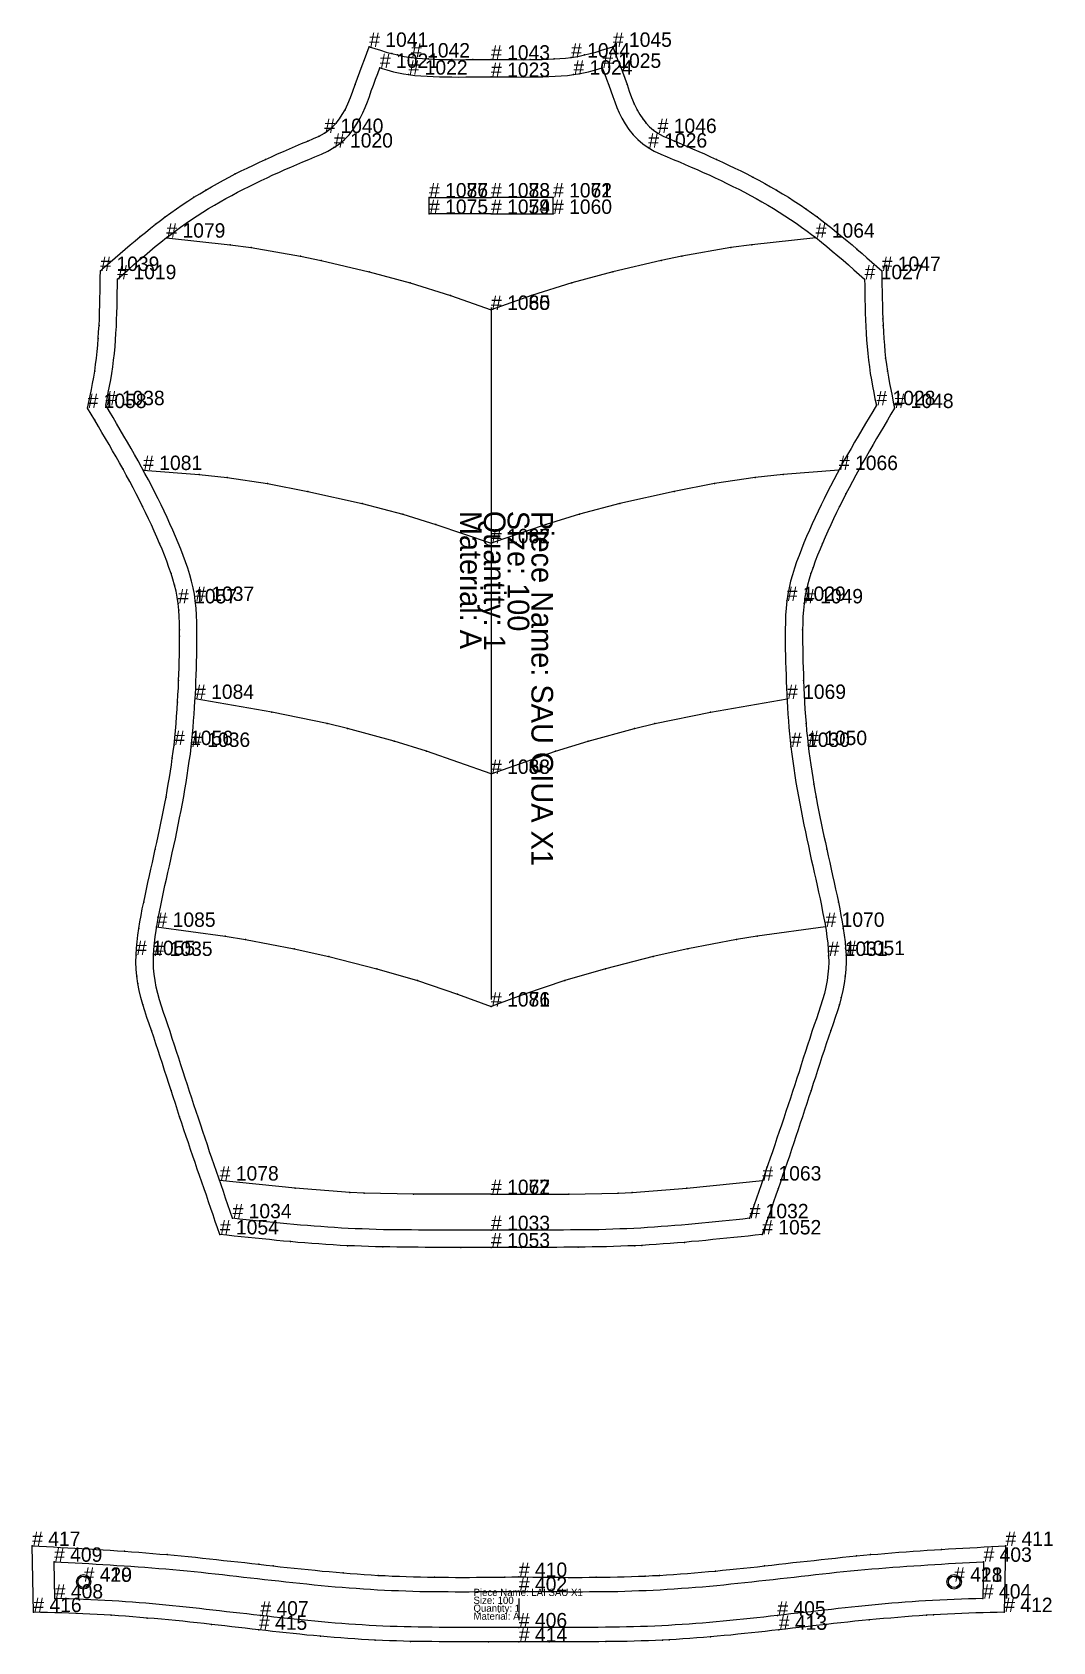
# Model space of a CAD drawing. Header units: metres. Extents: x 0 to 14781, y -73 to 3955.
# Drawn here: x 1258 to 1966, y 244 to 1360 of the extents above; entities that cross this region are included whole.
import ezdxf

# ---------------------------------------------------------------- set-up
doc = ezdxf.new("R2010")
doc.units = ezdxf.units.M

# ---------------------------------------------------------------- blocks, each defined once
blk = doc.blocks.new('12')
at = {"layer": '1'}
blk.add_lwpolyline([(1595.3, 288.8), (1600.1, 288.8), (1605, 288.7), (1609.9, 288.7), (1614.8, 288.6), (1619.7, 288.6), (1624.5, 288.6), (1629.4, 288.5), (1634.3, 288.5), (1639.2, 288.5), (1644.1, 288.6), (1648.9, 288.6), (1653.8, 288.7), (1658.7, 288.7), (1663.6, 288.8), (1668.4, 288.9), (1673.3, 289.1), (1678.2, 289.3), (1683, 289.4), (1687.9, 289.7), (1692.8, 289.9), (1697.6, 290.2), (1702.5, 290.5), (1707.4, 290.9), (1712.3, 291.2), (1717.1, 291.6), (1722, 292), (1726.9, 292.5), (1731.7, 292.9), (1736.6, 293.4), (1741.5, 293.9), (1746.3, 294.4), (1751.2, 294.9), (1756, 295.4), (1760.9, 295.9), (1765.7, 296.5), (1770.7, 297), (1775.6, 297.6), (1780.5, 298.1), (1785.4, 298.7), (1790.3, 299.2), (1795.2, 299.8), (1800.1, 300.3), (1805, 300.8), (1809.9, 301.4), (1814.8, 301.9), (1819.7, 302.4), (1824.6, 302.9), (1829.5, 303.4), (1834.4, 303.8), (1839.3, 304.3), (1844.2, 304.7), (1849.1, 305.1), (1854, 305.5), (1858.9, 305.9), (1863.9, 306.3), (1868.8, 306.6), (1873.7, 306.9), (1878.6, 307.3), (1883.6, 307.6), (1888.5, 307.9), (1893.4, 308.2), (1898.3, 308.5), (1903.3, 308.7), (1908.2, 309), (1913.1, 309.3), (1918, 309.6), (1923, 309.8), (1927.9, 310.1), (1932.8, 310.3), (1932, 264.4), (1927.1, 264.2), (1922.2, 264.1), (1917.3, 263.9), (1912.3, 263.8), (1907.4, 263.6), (1902.5, 263.4), (1897.6, 263.2), (1892.7, 263), (1887.8, 262.7), (1882.9, 262.5), (1878, 262.2), (1873, 261.9), (1868, 261.5), (1863.1, 261.1), (1858.1, 260.7), (1853.2, 260.3), (1848.2, 259.9), (1843.2, 259.4), (1838.3, 259), (1833.3, 258.5), (1828.4, 258), (1823.4, 257.5), (1818.5, 256.9), (1813.5, 256.4), (1808.6, 255.8), (1803.9, 255.3), (1799.1, 254.8), (1794.4, 254.2), (1789.7, 253.7), (1785, 253.2), (1780.3, 252.6), (1775.6, 252.1), (1770.8, 251.6), (1766.1, 251), (1761.4, 250.5), (1756.6, 250), (1751.9, 249.5), (1747.1, 249), (1742.4, 248.5), (1737.6, 248.1), (1732.9, 247.7), (1728.2, 247.2), (1723.4, 246.8), (1718.7, 246.5), (1713.9, 246.1), (1709.1, 245.8), (1704.4, 245.5), (1699.6, 245.2), (1694.9, 244.9), (1690, 244.7), (1685.1, 244.5), (1680.2, 244.4), (1675.2, 244.2), (1670.3, 244.1), (1665.4, 244), (1660.5, 243.9), (1655.6, 243.9), (1650.7, 243.8), (1645.8, 243.8), (1640.9, 243.8), (1635.9, 243.8), (1631, 243.8), (1626.1, 243.8), (1621.2, 243.8), (1616.3, 243.8), (1612.1, 243.8), (1607.9, 243.8), (1603.7, 243.8), (1599.5, 243.8), (1595.3, 243.8), (1591.1, 243.8), (1586.9, 243.8), (1582.7, 243.8), (1578.5, 243.8), (1574.3, 243.8), (1569.3, 243.8), (1564.4, 243.8), (1559.5, 243.8), (1554.6, 243.8), (1549.7, 243.8), (1544.8, 243.8), (1539.9, 243.8), (1534.9, 243.9), (1530, 243.9), (1525.1, 244), (1520.2, 244.1), (1515.3, 244.2), (1510.4, 244.4), (1505.5, 244.5), (1500.6, 244.7), (1495.7, 244.9), (1490.9, 245.2), (1486.1, 245.5), (1481.4, 245.8), (1476.6, 246.1), (1471.9, 246.5), (1467.1, 246.8), (1462.4, 247.2), (1457.6, 247.7), (1452.9, 248.1), (1448.1, 248.5), (1443.4, 249), (1438.7, 249.5), (1433.9, 250), (1429.2, 250.5), (1424.4, 251), (1419.7, 251.6), (1415, 252.1), (1410.3, 252.6), (1405.5, 253.2), (1400.8, 253.7), (1396.1, 254.2), (1391.4, 254.8), (1386.7, 255.3), (1382, 255.8), (1377, 256.4), (1372.1, 256.9), (1367.1, 257.5), (1362.2, 258), (1357.2, 258.5), (1352.3, 259), (1347.3, 259.4), (1342.3, 259.9), (1337.4, 260.3), (1332.4, 260.7), (1327.5, 261.1), (1322.5, 261.5), (1317.5, 261.9), (1312.6, 262.2), (1307.7, 262.5), (1302.7, 262.7), (1297.8, 263), (1292.9, 263.2), (1288, 263.4), (1283.1, 263.6), (1278.2, 263.8), (1273.3, 263.9), (1268.4, 264.1), (1263.5, 264.2), (1258.5, 264.4), (1257.7, 310.3), (1262.6, 310.1), (1267.6, 309.8), (1272.5, 309.6), (1277.4, 309.3), (1282.4, 309), (1287.3, 308.7), (1292.2, 308.5), (1297.1, 308.2), (1302.1, 307.9), (1307, 307.6), (1311.9, 307.3), (1316.8, 306.9), (1321.8, 306.6), (1326.7, 306.3), (1331.6, 305.9), (1336.5, 305.5), (1341.4, 305.1), (1346.3, 304.7), (1351.3, 304.3), (1356.2, 303.8), (1361.1, 303.4), (1366, 302.9), (1370.9, 302.4), (1375.8, 301.9), (1380.7, 301.4), (1385.6, 300.8), (1390.5, 300.3), (1395.4, 299.8), (1400.3, 299.2), (1405.2, 298.7), (1410.1, 298.1), (1415, 297.6), (1419.9, 297), (1424.8, 296.5), (1429.6, 295.9), (1434.5, 295.4), (1439.4, 294.9), (1444.2, 294.4), (1449.1, 293.9), (1453.9, 293.4), (1458.8, 292.9), (1463.7, 292.5), (1468.5, 292), (1473.4, 291.6), (1478.3, 291.2), (1483.1, 290.9), (1488, 290.5), (1492.9, 290.2), (1497.8, 289.9), (1502.6, 289.7), (1507.5, 289.4), (1512.4, 289.3), (1517.2, 289.1), (1522.1, 288.9), (1527, 288.8), (1531.9, 288.7), (1536.7, 288.7), (1541.6, 288.6), (1546.5, 288.6), (1551.4, 288.5), (1556.2, 288.5), (1561.1, 288.5), (1566, 288.6), (1570.9, 288.6), (1575.7, 288.6), (1580.6, 288.7), (1585.5, 288.7), (1590.4, 288.8)], close=True, dxfattribs=at)
at = {"layer": '14'}
blk.add_lwpolyline([(1595.3, 278.8), (1600.2, 278.8), (1605.1, 278.7), (1610, 278.7), (1614.9, 278.6), (1619.8, 278.6), (1624.7, 278.6), (1629.6, 278.5), (1634.5, 278.5), (1639.4, 278.5), (1644.3, 278.6), (1649.2, 278.6), (1654.1, 278.7), (1659, 278.7), (1663.9, 278.8), (1668.8, 278.9), (1673.7, 279.1), (1678.6, 279.3), (1683.5, 279.4), (1688.4, 279.7), (1693.3, 279.9), (1698.2, 280.2), (1703.1, 280.5), (1708, 280.9), (1712.9, 281.2), (1717.8, 281.6), (1722.7, 282), (1727.6, 282.5), (1732.5, 282.9), (1737.4, 283.4), (1742.3, 283.9), (1747.2, 284.4), (1752.1, 284.9), (1756.9, 285.4), (1761.8, 286), (1766.7, 286.5), (1771.6, 287.1), (1776.5, 287.6), (1781.4, 288.2), (1786.3, 288.7), (1791.2, 289.3), (1796.1, 289.8), (1801, 290.4), (1805.9, 290.9), (1810.7, 291.4), (1815.6, 292), (1820.5, 292.5), (1825.4, 293), (1830.3, 293.4), (1835.2, 293.9), (1840.1, 294.3), (1845, 294.7), (1849.8, 295.1), (1854.6, 295.5), (1859.5, 295.9), (1864.3, 296.2), (1869.2, 296.5), (1874, 296.8), (1878.9, 297.2), (1883.7, 297.4), (1888.5, 297.7), (1893.4, 298), (1898.2, 298.3), (1903.1, 298.5), (1907.9, 298.8), (1912.8, 299.1), (1917.6, 299.3), (1917.2, 273.8), (1912.2, 273.6), (1907.2, 273.5), (1902.2, 273.3), (1897.2, 273.1), (1892.3, 272.9), (1887.3, 272.7), (1882.3, 272.4), (1877.3, 272.2), (1872.7, 271.9), (1868, 271.6), (1863.3, 271.2), (1858.7, 270.9), (1854, 270.5), (1849.4, 270.1), (1844.7, 269.7), (1840.1, 269.2), (1835.4, 268.8), (1830.8, 268.3), (1826.1, 267.8), (1821.5, 267.3), (1816.8, 266.8), (1812.2, 266.3), (1807.5, 265.8), (1802.8, 265.3), (1798.1, 264.7), (1793.4, 264.2), (1788.7, 263.6), (1784, 263.1), (1779.3, 262.6), (1774.6, 262), (1769.9, 261.5), (1765.1, 261), (1760.4, 260.5), (1755.7, 260), (1751, 259.5), (1746.3, 259), (1741.6, 258.5), (1736.9, 258.1), (1732.2, 257.6), (1727.4, 257.2), (1722.7, 256.8), (1718, 256.4), (1713.3, 256.1), (1708.5, 255.8), (1703.8, 255.5), (1699.1, 255.2), (1694.4, 254.9), (1689.5, 254.7), (1684.6, 254.5), (1679.7, 254.4), (1674.8, 254.2), (1670, 254.1), (1665.1, 254), (1660.2, 253.9), (1655.3, 253.9), (1650.4, 253.8), (1645.5, 253.8), (1640.6, 253.8), (1635.8, 253.8), (1630.9, 253.8), (1626, 253.8), (1621.1, 253.8), (1616.2, 253.8), (1612, 253.8), (1607.8, 253.8), (1603.6, 253.8), (1599.5, 253.8), (1595.3, 253.8), (1591.1, 253.8), (1586.9, 253.8), (1582.7, 253.8), (1578.5, 253.8), (1574.3, 253.8), (1569.4, 253.8), (1564.6, 253.8), (1559.7, 253.8), (1554.8, 253.8), (1549.9, 253.8), (1545, 253.8), (1540.1, 253.8), (1535.2, 253.9), (1530.3, 253.9), (1525.5, 254), (1520.6, 254.1), (1515.7, 254.2), (1510.8, 254.4), (1505.9, 254.5), (1501, 254.7), (1496.2, 254.9), (1491.4, 255.2), (1486.7, 255.5), (1482, 255.8), (1477.3, 256.1), (1472.5, 256.4), (1467.8, 256.8), (1463.1, 257.2), (1458.4, 257.6), (1453.7, 258.1), (1449, 258.5), (1444.2, 259), (1439.5, 259.5), (1434.8, 260), (1430.1, 260.5), (1425.4, 261), (1420.7, 261.5), (1416, 262), (1411.3, 262.6), (1406.6, 263.1), (1401.8, 263.6), (1397.1, 264.2), (1392.4, 264.7), (1387.7, 265.3), (1383, 265.8), (1378.3, 266.3), (1373.7, 266.8), (1369.1, 267.3), (1364.4, 267.8), (1359.8, 268.3), (1355.1, 268.8), (1350.5, 269.2), (1345.8, 269.7), (1341.2, 270.1), (1336.5, 270.5), (1331.9, 270.9), (1327.2, 271.2), (1322.5, 271.6), (1317.9, 271.9), (1313.2, 272.2), (1308.2, 272.4), (1303.3, 272.7), (1298.3, 272.9), (1293.3, 273.1), (1288.3, 273.3), (1283.3, 273.5), (1278.4, 273.6), (1273.4, 273.8), (1272.9, 299.3), (1277.8, 299.1), (1282.6, 298.8), (1287.5, 298.5), (1292.3, 298.3), (1297.1, 298), (1302, 297.7), (1306.8, 297.4), (1311.7, 297.2), (1316.5, 296.8), (1321.4, 296.5), (1326.2, 296.2), (1331.1, 295.9), (1335.9, 295.5), (1340.7, 295.1), (1345.6, 294.7), (1350.4, 294.3), (1355.3, 293.9), (1360.2, 293.4), (1365.1, 293), (1370, 292.5), (1374.9, 292), (1379.8, 291.4), (1384.7, 290.9), (1389.6, 290.4), (1394.5, 289.8), (1399.4, 289.3), (1404.2, 288.7), (1409.1, 288.2), (1414, 287.6), (1418.9, 287.1), (1423.8, 286.5), (1428.7, 286), (1433.6, 285.4), (1438.5, 284.9), (1443.4, 284.4), (1448.3, 283.9), (1453.2, 283.4), (1458.1, 282.9), (1463, 282.5), (1467.8, 282), (1472.7, 281.6), (1477.6, 281.2), (1482.5, 280.9), (1487.4, 280.5), (1492.4, 280.2), (1497.3, 279.9), (1502.1, 279.7), (1507, 279.4), (1511.9, 279.3), (1516.8, 279.1), (1521.7, 278.9), (1526.6, 278.8), (1531.5, 278.7), (1536.4, 278.7), (1541.3, 278.6), (1546.2, 278.6), (1551.1, 278.5), (1556, 278.5), (1560.9, 278.5), (1565.8, 278.6), (1570.7, 278.6), (1575.6, 278.6), (1580.5, 278.7), (1585.5, 278.7), (1590.4, 278.8)], close=True, dxfattribs=at)
at = {"layer": '2'}
for p in [(1257.7, 310.3), (1932.8, 310.3), (1272.9, 299.3), (1917.6, 299.3), (1595.3, 288.8), (1273.4, 273.8), (1595.3, 278.8), (1917.2, 273.8), (1258.5, 264.4), (1416, 262), (1774.6, 262), (1932, 264.4), (1415, 252.1), (1595.3, 253.8), (1775.6, 252.1), (1595.3, 243.8)]:
    blk.add_point(p, dxfattribs=at)
at = {"layer": '3'}
for p in [(1321.8, 306.6), (1351.3, 304.3), (1829.5, 303.4), (1839.3, 304.3), (1888.5, 307.9), (1415, 297.6), (1424.8, 296.5), (1473.4, 291.6), (1731.7, 292.9), (1765.7, 296.5), (1497.8, 289.9), (1536.7, 288.7), (1585.5, 288.7), (1648.9, 288.6), (1683, 289.4), (1692.8, 289.9), (1312.6, 262.2), (1337.4, 260.3), (1838.3, 259), (1878, 262.2), (1882.9, 262.5), (1382, 255.8), (1415, 252.1), (1457.6, 247.7), (1728.2, 247.2), (1775.6, 252.1), (1808.6, 255.8), (1495.7, 244.9), (1520.2, 244.1), (1574.3, 243.8), (1616.3, 243.8), (1655.6, 243.9), (1694.9, 244.9), (1699.6, 245.2)]:
    blk.add_point(p, dxfattribs=at)
at = {"layer": '4'}
for p in [(1595.3, 288.8, 6), (1595.3, 278.8, 6), (1416, 262, 6), (1774.6, 262, 6), (1415, 252.1, 6), (1595.3, 253.8, 7), (1775.6, 252.1, 6), (1595.3, 243.8, 7)]:
    blk.add_point(p, dxfattribs=at)
at = {"layer": '7'}
blk.add_line((1595.3, 273.8), (1595.3, 258.8), dxfattribs=at)
at = {"layer": '8'}
for centre, radius in [((1293.4, 285.4), 5), ((1897.2, 285.4), 5), ((1293.4, 285.4), 4), ((1897.2, 285.4), 4)]:
    blk.add_circle(centre, radius, dxfattribs=at)
at = {"layer": '1'}
for s, p in [('Piece Name: LAI SAU X1', (1563.8, 275.6)), ('Size: 100', (1563.8, 270.1)), ('Quantity: 1', (1563.8, 264.6)), ('Material: A', (1563.8, 259.1))]:
    blk.add_text(s, height=5, dxfattribs=at).set_placement(p)
at = {"layer": '2'}
for s, p in [('# 417', (1257.7, 310.3)), ('# 411', (1932.8, 310.3)), ('# 409', (1272.9, 299.3)), ('# 403', (1917.6, 299.3)), ('# 410', (1595.3, 288.8)), ('# 408', (1273.4, 273.8)), ('# 402', (1595.3, 278.8)), ('# 404', (1917.2, 273.8)), ('# 416', (1258.5, 264.4)), ('# 407', (1416, 262)), ('# 405', (1774.6, 262)), ('# 412', (1932, 264.4)), ('# 415', (1415, 252.1)), ('# 406', (1595.3, 253.8)), ('# 413', (1775.6, 252.1)), ('# 414', (1595.3, 243.8))]:
    blk.add_text(s, height=10, dxfattribs=at).set_placement(p)
at = {"layer": '8'}
for s, p in [('# 419', (1293.4, 285.4)), ('# 420', (1293.4, 285.4)), ('# 418', (1897.2, 285.4)), ('# 421', (1897.2, 285.4))]:
    blk.add_text(s, height=10, dxfattribs=at).set_placement(p)
blk = doc.blocks.new('44')
at = {"layer": '1'}
blk.add_lwpolyline([(1305, 1194.8), (1308.4, 1197.8), (1311.8, 1200.8), (1315.3, 1203.9), (1318.7, 1206.9), (1322.2, 1209.9), (1325.6, 1212.9), (1329.1, 1215.8), (1332.6, 1218.7), (1336.2, 1221.6), (1339.7, 1224.5), (1343.3, 1227.3), (1346.6, 1229.8), (1349.9, 1232.3), (1353.8, 1235.1), (1357.7, 1237.9), (1361.7, 1240.6), (1365.7, 1243.3), (1369.8, 1245.9), (1373.9, 1248.4), (1378.1, 1250.9), (1382.1, 1253.2), (1386.2, 1255.5), (1390.3, 1257.7), (1394.4, 1259.9), (1398.6, 1262.1), (1402.7, 1264.2), (1406.9, 1266.2), (1411.1, 1268.3), (1415.4, 1270.3), (1419.6, 1272.2), (1423.7, 1274.1), (1427.9, 1276), (1432, 1277.8), (1436.2, 1279.6), (1440.4, 1281.4), (1444.6, 1283.2), (1448.8, 1284.9), (1452.8, 1286.6), (1456.7, 1288.4), (1460.4, 1290.5), (1463.3, 1292.5), (1466, 1294.9), (1468.5, 1297.4), (1470.8, 1300.3), (1472.8, 1303.3), (1474.7, 1306.5), (1476.7, 1310.7), (1478.5, 1315.1), (1480.2, 1319.6), (1481.7, 1324.1), (1483.3, 1328.5), (1484.9, 1332.9), (1486.5, 1337.3), (1488.2, 1341.6), (1489.9, 1346), (1491.5, 1350.3), (1495.4, 1349.1), (1499.3, 1347.9), (1503.3, 1346.7), (1507.2, 1345.7), (1511.2, 1344.7), (1515.8, 1343.7), (1520.5, 1342.9), (1524.4, 1342.5), (1528.4, 1342.1), (1532.3, 1341.9), (1536.5, 1341.7), (1540.6, 1341.5), (1544.8, 1341.4), (1548.9, 1341.4), (1553.7, 1341.3), (1558.5, 1341.4), (1563.3, 1341.4), (1567.5, 1341.4), (1571.8, 1341.4), (1576, 1341.4), (1580.2, 1341.4), (1584.5, 1341.4), (1588.7, 1341.4), (1593.5, 1341.4), (1598.3, 1341.3), (1603.1, 1341.4), (1607.2, 1341.4), (1611.4, 1341.5), (1615.5, 1341.7), (1619.7, 1341.9), (1623.6, 1342.1), (1627.6, 1342.5), (1631.5, 1342.9), (1636.2, 1343.7), (1640.8, 1344.7), (1644.8, 1345.7), (1648.7, 1346.7), (1652.7, 1347.9), (1656.6, 1349.1), (1660.5, 1350.3), (1662.1, 1346), (1663.8, 1341.6), (1665.5, 1337.3), (1667.1, 1332.9), (1668.7, 1328.5), (1670.3, 1324.1), (1671.8, 1319.6), (1673.5, 1315.1), (1675.3, 1310.7), (1677.3, 1306.5), (1679.2, 1303.3), (1681.2, 1300.3), (1683.5, 1297.4), (1686, 1294.9), (1688.7, 1292.5), (1691.6, 1290.5), (1695.3, 1288.4), (1699.2, 1286.6), (1703.2, 1284.9), (1707.4, 1283.2), (1711.6, 1281.4), (1715.8, 1279.6), (1720, 1277.8), (1724.1, 1276), (1728.3, 1274.1), (1732.4, 1272.2), (1736.6, 1270.3), (1740.8, 1268.3), (1745.1, 1266.2), (1749.3, 1264.2), (1753.4, 1262.1), (1757.6, 1259.9), (1761.7, 1257.7), (1765.8, 1255.5), (1769.9, 1253.2), (1773.9, 1250.9), (1778.1, 1248.4), (1782.2, 1245.9), (1786.3, 1243.3), (1790.3, 1240.6), (1794.3, 1237.9), (1798.2, 1235.1), (1802.1, 1232.3), (1805.4, 1229.8), (1808.7, 1227.3), (1812.3, 1224.5), (1815.8, 1221.6), (1819.4, 1218.7), (1822.9, 1215.8), (1826.4, 1212.9), (1829.8, 1209.9), (1833.3, 1206.9), (1836.7, 1203.9), (1840.2, 1200.8), (1843.6, 1197.8), (1847, 1194.8), (1847.1, 1190.1), (1847.1, 1185.3), (1847.2, 1180.6), (1847.3, 1175.9), (1847.4, 1171.2), (1847.5, 1166.4), (1847.7, 1161.7), (1847.9, 1157), (1848.2, 1152.5), (1848.5, 1147.9), (1848.8, 1143.4), (1849.2, 1138.9), (1849.7, 1134.4), (1850.3, 1129.9), (1850.9, 1125.4), (1851.6, 1121.1), (1852.4, 1116.8), (1853.2, 1112.5), (1854.1, 1108.2), (1855, 1103.9), (1855.9, 1099.7), (1853.4, 1095.4), (1850.9, 1091.2), (1848.4, 1087), (1845.9, 1082.8), (1843.4, 1078.6), (1841, 1074.4), (1838.5, 1070.1), (1836.1, 1065.9), (1833.7, 1061.6), (1831.3, 1057.3), (1829, 1053.1), (1826.6, 1048.8), (1824.3, 1044.4), (1822.1, 1040.1), (1819.9, 1035.7), (1817.7, 1031.4), (1815.6, 1027.2), (1813.6, 1022.9), (1811.6, 1018.7), (1809.7, 1014.4), (1807.8, 1010.1), (1805.9, 1005.8), (1804.2, 1001.7), (1802.5, 997.6), (1800.9, 993.4), (1799.4, 989.2), (1797.9, 985), (1796.7, 980.9), (1795.5, 976.8), (1794.5, 972.6), (1793.7, 968.4), (1793.1, 964.2), (1792.6, 959.6), (1792.3, 955), (1792.2, 950.4), (1792.1, 945.8), (1792.1, 941.4), (1792.1, 937), (1792.2, 932.6), (1792.2, 928.2), (1792.3, 923.8), (1792.4, 919.4), (1792.6, 915), (1792.7, 910.7), (1792.9, 905.7), (1793.2, 900.7), (1793.4, 895.7), (1793.7, 890.7), (1794.1, 885.8), (1794.5, 880.8), (1794.9, 875.8), (1795.4, 870.9), (1795.9, 865.9), (1796.5, 861.4), (1797.1, 856.8), (1797.7, 852.3), (1798.4, 847.8), (1799.1, 843.3), (1799.8, 838.8), (1800.6, 834.3), (1801.4, 829.8), (1802.3, 825.3), (1803.2, 820.8), (1804.1, 816.2), (1805, 811.7), (1805.9, 807.2), (1806.9, 802.7), (1807.9, 798.2), (1808.9, 793.7), (1809.9, 789.1), (1810.9, 784.5), (1811.9, 779.9), (1812.9, 775.3), (1814, 770.6), (1815, 766), (1816, 761.4), (1816.9, 756.8), (1817.9, 752.3), (1818.7, 747.7), (1819.6, 743.2), (1820.3, 738.6), (1821, 734), (1821.5, 729.4), (1821.9, 724.9), (1822.2, 720.2), (1822.2, 715.3), (1822.1, 710.4), (1821.7, 705.5), (1821, 700.6), (1820.1, 695.7), (1818.9, 690.8), (1817.6, 686), (1816.2, 681.5), (1814.7, 676.9), (1813.2, 672.4), (1811.6, 667.9), (1810, 663.3), (1808.5, 658.7), (1807, 654.1), (1805.5, 649.5), (1804, 644.9), (1802.5, 640.2), (1801, 635.6), (1799.5, 631), (1798, 626.3), (1796.5, 621.8), (1795, 617.2), (1793.5, 612.6), (1792, 608.1), (1790.5, 603.5), (1789, 599), (1787.5, 594.4), (1785.9, 589.9), (1784.4, 585.4), (1782.9, 580.8), (1781.3, 576.3), (1779.8, 571.7), (1778.2, 567.2), (1776.7, 562.7), (1775.1, 558.1), (1773.5, 553.6), (1772, 549), (1770.4, 544.5), (1768.8, 540), (1767.3, 535.4), (1765.7, 530.9), (1764.1, 526.4), (1759.2, 525.8), (1754.3, 525.3), (1749.4, 524.8), (1744.5, 524.3), (1739.6, 523.8), (1734.7, 523.3), (1729.8, 522.8), (1724.9, 522.3), (1720, 521.8), (1715, 521.4), (1710.1, 520.9), (1705.2, 520.5), (1700.3, 520.1), (1695.4, 519.8), (1690.5, 519.4), (1685.6, 519.1), (1680.6, 518.8), (1675.7, 518.6), (1670.8, 518.4), (1665.9, 518.2), (1661, 518), (1656.1, 517.9), (1651.1, 517.8), (1646.2, 517.7), (1641.3, 517.6), (1636.4, 517.5), (1631.5, 517.5), (1626.5, 517.5), (1621.6, 517.4), (1616.7, 517.4), (1611.8, 517.4), (1606.9, 517.4), (1601.9, 517.4), (1597, 517.4), (1592.8, 517.4), (1588.6, 517.4), (1584.4, 517.4), (1580.2, 517.4), (1576, 517.4), (1571.8, 517.4), (1567.6, 517.4), (1563.4, 517.4), (1559.2, 517.4), (1555, 517.4), (1550.1, 517.4), (1545.1, 517.4), (1540.2, 517.4), (1535.3, 517.4), (1530.4, 517.4), (1525.4, 517.5), (1520.5, 517.5), (1515.6, 517.5), (1510.7, 517.6), (1505.8, 517.7), (1500.9, 517.8), (1495.9, 517.9), (1491, 518), (1486.1, 518.2), (1481.2, 518.4), (1476.3, 518.6), (1471.4, 518.8), (1466.4, 519.1), (1461.5, 519.4), (1456.6, 519.8), (1451.7, 520.1), (1446.8, 520.5), (1441.9, 520.9), (1436.9, 521.4), (1432, 521.8), (1427.1, 522.3), (1422.2, 522.8), (1417.3, 523.3), (1412.4, 523.8), (1407.5, 524.3), (1402.6, 524.8), (1397.7, 525.3), (1392.8, 525.8), (1387.9, 526.4), (1386.3, 530.9), (1384.7, 535.4), (1383.2, 540), (1381.6, 544.5), (1380, 549), (1378.5, 553.6), (1376.9, 558.1), (1375.3, 562.7), (1373.8, 567.2), (1372.2, 571.7), (1370.7, 576.3), (1369.1, 580.8), (1367.6, 585.4), (1366.1, 589.9), (1364.5, 594.4), (1363, 599), (1361.5, 603.5), (1360, 608.1), (1358.5, 612.6), (1357, 617.2), (1355.5, 621.8), (1354, 626.3), (1352.5, 631), (1351, 635.6), (1349.5, 640.2), (1348, 644.9), (1346.5, 649.5), (1345, 654.1), (1343.5, 658.7), (1342, 663.3), (1340.4, 667.9), (1338.8, 672.4), (1337.3, 676.9), (1335.8, 681.5), (1334.4, 686), (1333.1, 690.8), (1331.9, 695.7), (1331, 700.6), (1330.3, 705.5), (1329.9, 710.4), (1329.7, 715.3), (1329.8, 720.2), (1330.1, 724.9), (1330.5, 729.4), (1331, 734), (1331.7, 738.6), (1332.4, 743.2), (1333.3, 747.7), (1334.1, 752.3), (1335.1, 756.8), (1336, 761.4), (1337, 766), (1338, 770.6), (1339, 775.3), (1340.1, 779.9), (1341.1, 784.5), (1342.1, 789.1), (1343.1, 793.7), (1344.1, 798.2), (1345.1, 802.7), (1346.1, 807.2), (1347, 811.7), (1347.9, 816.2), (1348.8, 820.8), (1349.7, 825.3), (1350.6, 829.8), (1351.4, 834.3), (1352.1, 838.8), (1352.9, 843.3), (1353.6, 847.8), (1354.3, 852.3), (1354.9, 856.8), (1355.5, 861.4), (1356.1, 865.9), (1356.6, 870.9), (1357.1, 875.8), (1357.5, 880.8), (1357.9, 885.8), (1358.3, 890.7), (1358.6, 895.7), (1358.8, 900.7), (1359.1, 905.7), (1359.3, 910.7), (1359.4, 915), (1359.6, 919.4), (1359.7, 923.8), (1359.8, 928.2), (1359.8, 932.6), (1359.9, 937), (1359.9, 941.4), (1359.9, 945.8), (1359.8, 950.4), (1359.7, 955), (1359.4, 959.6), (1358.9, 964.2), (1358.3, 968.4), (1357.5, 972.6), (1356.5, 976.8), (1355.3, 980.9), (1354.1, 985), (1352.6, 989.2), (1351.1, 993.4), (1349.5, 997.6), (1347.8, 1001.7), (1346.1, 1005.8), (1344.2, 1010.1), (1342.3, 1014.4), (1340.4, 1018.7), (1338.4, 1022.9), (1336.4, 1027.2), (1334.3, 1031.4), (1332.1, 1035.7), (1329.9, 1040.1), (1327.7, 1044.4), (1325.4, 1048.8), (1323, 1053.1), (1320.7, 1057.3), (1318.3, 1061.6), (1315.9, 1065.9), (1313.5, 1070.1), (1311, 1074.4), (1308.6, 1078.6), (1306.1, 1082.8), (1303.6, 1087), (1301.1, 1091.2), (1298.6, 1095.4), (1296.1, 1099.7), (1297, 1103.9), (1297.9, 1108.2), (1298.8, 1112.5), (1299.6, 1116.8), (1300.4, 1121.1), (1301.1, 1125.4), (1301.7, 1129.9), (1302.3, 1134.4), (1302.8, 1138.9), (1303.2, 1143.4), (1303.5, 1147.9), (1303.8, 1152.5), (1304.1, 1157), (1304.3, 1161.7), (1304.5, 1166.4), (1304.6, 1171.2), (1304.7, 1175.9), (1304.8, 1180.6), (1304.9, 1185.3), (1304.9, 1190.1)], close=True, dxfattribs=at)
at = {"layer": '14'}
blk.add_lwpolyline([(1316.8, 1189.1), (1320.6, 1192.4), (1324.3, 1195.7), (1328, 1199), (1331.7, 1202.2), (1335.5, 1205.4), (1339.3, 1208.6), (1343.1, 1211.8), (1346.9, 1214.9), (1350.8, 1218), (1353.8, 1220.2), (1356.8, 1222.5), (1360.6, 1225.2), (1364.4, 1227.9), (1368.3, 1230.6), (1372.2, 1233.1), (1376.1, 1235.6), (1380.1, 1238.1), (1384.1, 1240.5), (1388.1, 1242.8), (1392.1, 1245), (1396.1, 1247.2), (1400.1, 1249.4), (1404.2, 1251.5), (1408.3, 1253.5), (1412.4, 1255.5), (1416.5, 1257.5), (1420.6, 1259.5), (1424.7, 1261.4), (1428.9, 1263.2), (1433, 1265.1), (1437.1, 1266.9), (1441.3, 1268.7), (1445.4, 1270.5), (1449.6, 1272.2), (1453.8, 1274), (1458.3, 1275.9), (1462.8, 1278), (1467, 1280.4), (1470.8, 1283), (1474.3, 1286), (1477.5, 1289.3), (1480.4, 1292.9), (1483, 1296.8), (1485.3, 1300.8), (1487.1, 1304.5), (1488.7, 1308.3), (1490.2, 1312.1), (1491.6, 1315.9), (1492.9, 1319.8), (1494.4, 1323.8), (1495.9, 1327.8), (1497.4, 1331.7), (1498.9, 1335.7), (1503.6, 1334.3), (1508.4, 1333), (1511.8, 1332.2), (1515.3, 1331.6), (1518.8, 1331), (1523.1, 1330.5), (1527.3, 1330.2), (1531.6, 1329.9), (1535.9, 1329.7), (1540.2, 1329.5), (1544.5, 1329.4), (1548.8, 1329.4), (1553.6, 1329.3), (1558.4, 1329.4), (1563.3, 1329.4), (1567.5, 1329.4), (1571.8, 1329.4), (1576, 1329.4), (1580.2, 1329.4), (1584.5, 1329.4), (1588.7, 1329.4), (1593.6, 1329.4), (1598.4, 1329.3), (1603.2, 1329.4), (1607.5, 1329.4), (1611.8, 1329.5), (1616.1, 1329.7), (1620.4, 1329.9), (1624.7, 1330.2), (1628.9, 1330.5), (1633.2, 1331), (1636.7, 1331.6), (1640.2, 1332.2), (1643.6, 1333), (1648.4, 1334.3), (1653.1, 1335.7), (1654.6, 1331.7), (1656.1, 1327.8), (1657.6, 1323.8), (1659.1, 1319.8), (1660.4, 1315.9), (1661.8, 1312.1), (1663.3, 1308.3), (1664.9, 1304.5), (1666.7, 1300.8), (1669, 1296.8), (1671.6, 1292.9), (1674.5, 1289.3), (1677.7, 1286), (1681.2, 1283), (1685, 1280.4), (1689.2, 1278), (1693.7, 1275.9), (1698.2, 1274), (1702.4, 1272.2), (1706.6, 1270.5), (1710.7, 1268.7), (1714.9, 1266.9), (1719, 1265.1), (1723.1, 1263.2), (1727.2, 1261.4), (1731.4, 1259.5), (1735.5, 1257.5), (1739.6, 1255.5), (1743.7, 1253.5), (1747.8, 1251.5), (1751.9, 1249.4), (1755.9, 1247.2), (1759.9, 1245), (1763.9, 1242.8), (1767.9, 1240.5), (1771.9, 1238.1), (1775.9, 1235.6), (1779.8, 1233.1), (1783.7, 1230.6), (1787.6, 1227.9), (1791.4, 1225.2), (1795.2, 1222.5), (1798.2, 1220.2), (1801.2, 1218), (1805.1, 1214.9), (1808.9, 1211.8), (1812.7, 1208.6), (1816.5, 1205.4), (1820.3, 1202.2), (1824, 1199), (1827.7, 1195.7), (1831.4, 1192.4), (1835.1, 1189.1), (1835.2, 1184.4), (1835.3, 1179.7), (1835.3, 1175), (1835.4, 1170.3), (1835.6, 1165.6), (1835.7, 1160.9), (1835.9, 1156.3), (1836.2, 1151.6), (1836.5, 1146.9), (1836.8, 1142.3), (1837.3, 1137.6), (1837.8, 1133), (1838.4, 1128.3), (1839, 1123.7), (1839.8, 1119.3), (1840.6, 1114.9), (1841.4, 1110.5), (1842.3, 1106.1), (1843.3, 1101.7), (1840.7, 1097.4), (1838.2, 1093.2), (1835.7, 1088.9), (1833.2, 1084.6), (1830.7, 1080.3), (1828.2, 1076), (1825.7, 1071.7), (1823.3, 1067.4), (1820.8, 1063.1), (1818.4, 1058.7), (1816.1, 1054.4), (1813.7, 1050), (1811.4, 1045.6), (1809.2, 1041.2), (1807, 1036.8), (1804.9, 1032.5), (1802.8, 1028.1), (1800.7, 1023.8), (1798.7, 1019.4), (1796.8, 1014.9), (1794.9, 1010.5), (1793, 1006.2), (1791.3, 1001.8), (1789.6, 997.4), (1787.9, 993), (1786.4, 988.6), (1785, 984.1), (1783.8, 979.6), (1782.7, 975), (1781.8, 970.5), (1781.1, 965.9), (1780.6, 960.9), (1780.3, 956), (1780.2, 951), (1780.1, 946), (1780.1, 941.5), (1780.1, 937), (1780.1, 932.5), (1780.2, 928.1), (1780.3, 923.6), (1780.4, 919.1), (1780.6, 914.6), (1780.7, 910.1), (1780.9, 905.6), (1781.1, 901), (1781.4, 896.4), (1781.6, 891.9), (1781.9, 887.3), (1782.3, 882.8), (1782.6, 878.2), (1783.1, 873.6), (1783.5, 869.1), (1784, 864.6), (1784.6, 859.6), (1785.3, 854.7), (1785.9, 849.8), (1786.7, 844.9), (1787.5, 840), (1788.3, 835.1), (1789.2, 830.2), (1790.1, 825.3), (1791, 820.4), (1792, 815.5), (1793, 810.6), (1794, 805.8), (1795, 800.9), (1796.1, 796), (1797.1, 791.2), (1798.1, 786.6), (1799.1, 782.1), (1800.2, 777.5), (1801.2, 772.9), (1802.2, 768.4), (1803.2, 763.8), (1804.2, 759.2), (1805.1, 754.6), (1806, 750.3), (1806.9, 745.9), (1807.7, 741.6), (1808.4, 737.2), (1809, 732.8), (1809.5, 728.4), (1809.9, 724), (1810.1, 719.6), (1810.2, 715.4), (1810.1, 711.1), (1809.7, 707), (1809.1, 702.5), (1808.3, 698), (1807.2, 693.5), (1806, 689.1), (1804.6, 684.8), (1803.2, 680.4), (1801.7, 676), (1800.2, 671.7), (1798.6, 667.1), (1797.1, 662.4), (1795.6, 657.8), (1794, 653.2), (1792.5, 648.6), (1791.1, 644), (1789.6, 639.3), (1788.1, 634.7), (1786.6, 630.1), (1785.1, 625.5), (1783.6, 620.9), (1782.1, 616.2), (1780.5, 611.6), (1779, 607), (1777.4, 602.3), (1775.9, 597.7), (1774.3, 593.1), (1772.8, 588.5), (1771.2, 583.8), (1769.6, 579.2), (1768, 574.6), (1766.4, 570), (1764.9, 565.4), (1763.3, 560.7), (1761.7, 556.1), (1760.1, 551.5), (1758.5, 546.9), (1756.9, 542.3), (1755.3, 537.6), (1750.6, 537.1), (1745.9, 536.6), (1741.1, 536.1), (1736.4, 535.6), (1731.7, 535.2), (1727, 534.7), (1722.3, 534.2), (1717.6, 533.8), (1712.9, 533.3), (1708.1, 532.9), (1703.4, 532.5), (1698.7, 532.1), (1694, 531.8), (1689.3, 531.4), (1684.5, 531.1), (1679.8, 530.8), (1675.1, 530.6), (1670.2, 530.4), (1665.3, 530.2), (1660.5, 530), (1655.6, 529.8), (1650.7, 529.7), (1645.8, 529.6), (1640.9, 529.6), (1636, 529.5), (1631.1, 529.5), (1626.3, 529.4), (1621.4, 529.4), (1616.5, 529.4), (1611.6, 529.4), (1606.7, 529.4), (1601.8, 529.4), (1596.9, 529.4), (1592.7, 529.4), (1588.6, 529.4), (1584.4, 529.4), (1580.2, 529.4), (1576, 529.4), (1571.8, 529.4), (1567.6, 529.4), (1563.4, 529.4), (1559.2, 529.4), (1555.1, 529.4), (1550.2, 529.4), (1545.3, 529.4), (1540.4, 529.4), (1535.5, 529.4), (1530.6, 529.4), (1525.7, 529.4), (1520.8, 529.5), (1516, 529.5), (1511.1, 529.6), (1506.2, 529.6), (1501.3, 529.7), (1496.4, 529.8), (1491.5, 530), (1486.7, 530.2), (1481.8, 530.4), (1476.9, 530.6), (1472.2, 530.8), (1467.4, 531.1), (1462.7, 531.4), (1458, 531.8), (1453.3, 532.1), (1448.6, 532.5), (1443.8, 532.9), (1439.1, 533.3), (1434.4, 533.8), (1429.7, 534.2), (1425, 534.7), (1420.3, 535.2), (1415.6, 535.6), (1410.8, 536.1), (1406.1, 536.6), (1401.4, 537.1), (1396.7, 537.6), (1395.1, 542.3), (1393.5, 546.9), (1391.9, 551.5), (1390.3, 556.1), (1388.7, 560.7), (1387.1, 565.4), (1385.6, 570), (1384, 574.6), (1382.4, 579.2), (1380.8, 583.8), (1379.2, 588.5), (1377.7, 593.1), (1376.1, 597.7), (1374.6, 602.3), (1373, 607), (1371.5, 611.6), (1369.9, 616.2), (1368.4, 620.9), (1366.9, 625.5), (1365.4, 630.1), (1363.9, 634.7), (1362.4, 639.3), (1360.9, 644), (1359.4, 648.6), (1357.9, 653.2), (1356.4, 657.8), (1354.9, 662.4), (1353.4, 667.1), (1351.8, 671.7), (1350.3, 676), (1348.8, 680.4), (1347.4, 684.8), (1346, 689.1), (1344.8, 693.5), (1343.7, 698), (1342.9, 702.5), (1342.2, 707), (1341.9, 711.1), (1341.8, 715.4), (1341.9, 719.6), (1342.1, 724), (1342.5, 728.4), (1343, 732.8), (1343.6, 737.2), (1344.3, 741.6), (1345.1, 745.9), (1346, 750.3), (1346.9, 754.6), (1347.8, 759.2), (1348.8, 763.8), (1349.8, 768.4), (1350.8, 772.9), (1351.8, 777.5), (1352.9, 782.1), (1353.9, 786.6), (1354.9, 791.2), (1355.9, 796), (1357, 800.9), (1358, 805.8), (1359, 810.6), (1360, 815.5), (1361, 820.4), (1361.9, 825.3), (1362.8, 830.2), (1363.7, 835.1), (1364.5, 840), (1365.3, 844.9), (1366, 849.8), (1366.7, 854.7), (1367.4, 859.6), (1368, 864.6), (1368.5, 869.1), (1368.9, 873.6), (1369.4, 878.2), (1369.7, 882.8), (1370.1, 887.3), (1370.4, 891.9), (1370.6, 896.4), (1370.9, 901), (1371.1, 905.6), (1371.3, 910.1), (1371.4, 914.6), (1371.6, 919.1), (1371.7, 923.6), (1371.8, 928.1), (1371.8, 932.5), (1371.9, 937), (1371.9, 941.5), (1371.9, 946), (1371.8, 951), (1371.7, 956), (1371.4, 960.9), (1370.8, 965.9), (1370.2, 970.5), (1369.3, 975), (1368.2, 979.6), (1367, 984.1), (1365.6, 988.6), (1364.1, 993), (1362.4, 997.4), (1360.7, 1001.8), (1359, 1006.2), (1357.1, 1010.5), (1355.2, 1014.9), (1353.2, 1019.4), (1351.3, 1023.8), (1349.2, 1028.1), (1347.1, 1032.5), (1345, 1036.8), (1342.8, 1041.2), (1340.6, 1045.6), (1338.3, 1050), (1335.9, 1054.4), (1333.6, 1058.7), (1331.2, 1063.1), (1328.7, 1067.4), (1326.3, 1071.7), (1323.8, 1076), (1321.3, 1080.3), (1318.8, 1084.6), (1316.3, 1088.9), (1313.8, 1093.2), (1311.3, 1097.4), (1308.7, 1101.7), (1309.7, 1106.1), (1310.5, 1110.5), (1311.4, 1114.9), (1312.2, 1119.3), (1313, 1123.7), (1313.6, 1128.3), (1314.2, 1133), (1314.7, 1137.6), (1315.2, 1142.3), (1315.5, 1146.9), (1315.8, 1151.6), (1316.1, 1156.3), (1316.3, 1160.9), (1316.4, 1165.6), (1316.6, 1170.3), (1316.7, 1175), (1316.7, 1179.7), (1316.8, 1184.4)], close=True, dxfattribs=at)
at = {"layer": '2'}
for p in [(1491.5, 1350.3), (1520.5, 1342.9), (1576, 1341.4), (1631.5, 1342.9), (1660.5, 1350.3), (1498.9, 1335.7), (1518.8, 1331), (1576, 1329.4), (1633.2, 1331), (1653.1, 1335.7), (1460.4, 1290.5), (1691.6, 1290.5), (1467, 1280.4), (1685, 1280.4), (1533, 1245.8), (1533, 1245.8), (1576, 1245.8), (1576, 1245.8), (1619, 1245.8), (1619, 1245.8), (1533, 1234.4), (1576, 1234.4), (1576, 1234.4), (1619, 1234.4), (1350.8, 1217.9), (1801.2, 1217.9), (1305, 1194.8), (1316.8, 1189.1), (1835.1, 1189.1), (1847, 1194.8), (1576, 1167.8), (1576, 1167.8), (1296.1, 1099.7), (1308.7, 1101.7), (1843.3, 1101.7), (1855.9, 1099.7), (1334.7, 1056.7), (1817.3, 1056.7), (1576, 1005.9), (1576, 1005.9), (1358.9, 964.2), (1370.8, 965.9), (1781.1, 965.9), (1793.1, 964.2), (1370.7, 897.9), (1781.3, 897.9), (1356.1, 865.9), (1368, 864.6), (1784, 864.6), (1795.9, 865.9), (1576, 845.9), (1576, 845.9), (1344, 739.8), (1808, 739.8), (1329.8, 720.2), (1341.9, 719.6), (1810.1, 719.6), (1822.2, 720.2), (1576, 684.5), (1576, 684.5), (1387.8, 563.8), (1764.2, 563.8), (1576, 554.4), (1576, 554.4), (1396.7, 537.6), (1755.3, 537.6), (1387.9, 526.4), (1576, 529.4), (1764.1, 526.4), (1576, 517.4)]:
    blk.add_point(p, dxfattribs=at)
at = {"layer": '3'}
for p in [(1507.2, 1345.7), (1511.2, 1344.7), (1520.5, 1342.9), (1532.3, 1341.9), (1548.9, 1341.4), (1563.3, 1341.4), (1588.7, 1341.4), (1603.1, 1341.4), (1619.7, 1341.9), (1631.5, 1342.9), (1640.8, 1344.7), (1481.7, 1324.1), (1670.3, 1324.1), (1675.3, 1310.7), (1468.5, 1297.4), (1474.7, 1306.5), (1677.3, 1306.5), (1681.2, 1300.3), (1683.5, 1297.4), (1448.8, 1284.9), (1456.7, 1288.4), (1460.4, 1290.5), (1466, 1294.9), (1688.7, 1292.5), (1691.6, 1290.5), (1703.2, 1284.9), (1398.6, 1262.1), (1419.6, 1272.2), (1732.4, 1272.2), (1378.1, 1250.9), (1757.6, 1259.9), (1773.9, 1250.9), (1369.8, 1245.9), (1349.9, 1232.3), (1794.3, 1237.9), (1802.1, 1232.3), (1332.6, 1218.7), (1343.3, 1227.3), (1808.7, 1227.3), (1395.1, 1213), (1409.7, 1211), (1742.2, 1211), (1756.9, 1213), (1829.8, 1209.9), (1443.7, 1205.1), (1458.1, 1202.1), (1693.9, 1202.1), (1708.3, 1205.1), (1491.5, 1194.3), (1519.9, 1186.5), (1632.1, 1186.5), (1660.5, 1194.3), (1547.9, 1177.7), (1604.1, 1177.7), (1847.7, 1161.7), (1304.1, 1157), (1847.9, 1157), (1303.5, 1147.9), (1849.7, 1134.4), (1301.1, 1125.4), (1850.9, 1125.4), (1301.1, 1091.2), (1833.7, 1061.6), (1320.7, 1057.3), (1373.5, 1053.7), (1392.9, 1051.6), (1759.1, 1051.6), (1778.5, 1053.7), (1421, 1047.3), (1449, 1041.9), (1703, 1041.9), (1731, 1047.3), (1822.1, 1040.1), (1334.3, 1031.4), (1486.7, 1033.4), (1665.3, 1033.4), (1817.7, 1031.4), (1514.7, 1026), (1537.8, 1019), (1614.2, 1019), (1637.3, 1026), (1346.1, 1005.8), (1805.9, 1005.8), (1354.1, 985), (1797.9, 985), (1799.4, 989.2), (1356.5, 976.8), (1794.5, 972.6), (1358.9, 964.2), (1793.1, 964.2), (1359.4, 959.6), (1359.9, 945.8), (1359.9, 941.4), (1792.1, 945.8), (1359.3, 910.7), (1792.7, 910.7), (1358.6, 895.7), (1423.9, 888.7), (1728.1, 888.7), (1462.4, 880.8), (1476.4, 877.5), (1675.6, 877.5), (1689.6, 880.8), (1794.5, 880.8), (1356.1, 865.9), (1508.7, 868.7), (1531.3, 861.6), (1620.7, 861.6), (1643.3, 868.7), (1795.9, 865.9), (1354.9, 856.8), (1799.8, 838.8), (1350.6, 829.8), (1801.4, 829.8), (1343.1, 793.7), (1808.9, 793.7), (1335.1, 756.8), (1816.9, 756.8), (1331.7, 738.6), (1820.3, 738.6), (1391.5, 733.3), (1405.7, 731.1), (1746.3, 731.1), (1760.5, 733.3), (1329.8, 720.2), (1439.5, 724.6), (1463.5, 719.2), (1688.5, 719.2), (1712.5, 724.6), (1821.9, 724.9), (1822.2, 720.2), (1330.3, 705.5), (1496.7, 710.7), (1655.3, 710.7), (1821.7, 705.5), (1331, 700.6), (1524.9, 702.5), (1552.7, 693.2), (1599.3, 693.2), (1627.1, 702.5), (1334.4, 686), (1817.6, 686), (1818.9, 690.8), (1340.4, 667.9), (1811.6, 667.9), (1354, 626.3), (1798, 626.3), (1360, 608.1), (1440.1, 558.4), (1711.9, 558.4), (1478.1, 555.6), (1487.9, 555.1), (1522.1, 554.3), (1629.9, 554.3), (1664.1, 555.1), (1673.9, 555.6), (1775.1, 558.1), (1436.9, 521.4), (1476.3, 518.6), (1500.9, 517.8), (1555, 517.4), (1597, 517.4), (1636.4, 517.5), (1675.7, 518.6), (1680.6, 518.8), (1710.1, 520.9)]:
    blk.add_point(p, dxfattribs=at)
at = {"layer": '4'}
for p in [(1576, 1341.4, 7), (1576, 1341.4, 7), (1576, 1341.4, 7), (1576, 1341.4, 7), (1576, 1341.4, 7), (1576, 1341.4, 7), (1576, 1341.4, 7), (1576, 1341.4, 7), (1576, 1329.4, 7), (1576, 1329.4, 7), (1576, 1329.4, 7), (1576, 1329.4, 7), (1576, 1329.4, 7), (1576, 1329.4, 7), (1576, 1329.4, 7), (1576, 1329.4, 7), (1576, 529.4, 7), (1576, 517.4, 7)]:
    blk.add_point(p, dxfattribs=at)
at = {"layer": '7'}
blk.add_line((1576, 1169.4), (1576, 689.4), dxfattribs=at)
at = {"layer": '8'}
for p in [(1533, 1245.8), (1619, 1245.8)]:
    blk.add_line(p, (1576, 1245.8), dxfattribs=at)
for points in [[(1576, 1234.4), (1533, 1234.4), (1533, 1245.8)], [(1576, 1234.4), (1619, 1234.4), (1619, 1245.8)], [(1350.8, 1217.9), (1395.1, 1213), (1409.7, 1211), (1443.7, 1205.1), (1458.1, 1202.1), (1491.5, 1194.3), (1519.9, 1186.5), (1547.9, 1177.7), (1576, 1167.8)], [(1801.2, 1217.9), (1756.9, 1213), (1742.2, 1211), (1708.3, 1205.1), (1693.9, 1202.1), (1660.5, 1194.3), (1632.1, 1186.5), (1604.1, 1177.7), (1576, 1167.8)], [(1334.7, 1056.7), (1373.5, 1053.7), (1392.9, 1051.6), (1421, 1047.3), (1449, 1041.9), (1486.7, 1033.4), (1514.7, 1026), (1537.8, 1019), (1576, 1005.9)], [(1817.3, 1056.7), (1778.5, 1053.7), (1759.1, 1051.6), (1731, 1047.3), (1703, 1041.9), (1665.3, 1033.4), (1637.3, 1026), (1614.2, 1019), (1576, 1005.9)], [(1576, 845.9), (1531.3, 861.6), (1508.7, 868.7), (1476.4, 877.5), (1462.4, 880.8), (1423.9, 888.7), (1370.7, 897.9)], [(1576, 845.9), (1620.7, 861.6), (1643.3, 868.7), (1675.6, 877.5), (1689.6, 880.8), (1728.1, 888.7), (1781.3, 897.9)], [(1344, 739.8), (1391.5, 733.3), (1405.7, 731.1), (1439.5, 724.6), (1463.5, 719.2), (1496.7, 710.7), (1524.9, 702.5), (1552.7, 693.2), (1576, 684.5)], [(1808, 739.8), (1760.5, 733.3), (1746.3, 731.1), (1712.5, 724.6), (1688.5, 719.2), (1655.3, 710.7), (1627.1, 702.5), (1599.3, 693.2), (1576, 684.5)], [(1576, 554.4), (1522.1, 554.3), (1487.9, 555.1), (1478.1, 555.6), (1440.1, 558.4), (1387.8, 563.8)], [(1576, 554.4), (1629.9, 554.3), (1664.1, 555.1), (1673.9, 555.6), (1711.9, 558.4), (1764.2, 563.8)]]:
    blk.add_lwpolyline(points, dxfattribs=at)
at = {"layer": '1'}
for s, p in [('Quantity: 1', (1571, 1028.4)), ('Size: 100', (1587.5, 1028.4)), ('Material: A', (1554.5, 1028.4)), ('Piece Name: SAU GIUA X1', (1604, 1028.4))]:
    blk.add_text(s, height=15, rotation=270, dxfattribs=at).set_placement(p)
at = {"layer": '2'}
for s, p in [('# 1041', (1491.5, 1350.3)), ('# 1042', (1520.5, 1342.9)), ('# 1043', (1576, 1341.4)), ('# 1044', (1631.5, 1342.9)), ('# 1045', (1660.5, 1350.3)), ('# 1021', (1498.9, 1335.7)), ('# 1022', (1518.8, 1331)), ('# 1024', (1633.2, 1331)), ('# 1025', (1653.1, 1335.7)), ('# 1023', (1576, 1329.4)), ('# 1040', (1460.4, 1290.5)), ('# 1046', (1691.6, 1290.5)), ('# 1020', (1467, 1280.4)), ('# 1026', (1685, 1280.4)), ('# 1076', (1533, 1245.8)), ('# 1087', (1533, 1245.8)), ('# 1073', (1576, 1245.8)), ('# 1088', (1576, 1245.8)), ('# 1061', (1619, 1245.8)), ('# 1072', (1619, 1245.8)), ('# 1075', (1533, 1234.4)), ('# 1059', (1576, 1234.4)), ('# 1074', (1576, 1234.4)), ('# 1060', (1619, 1234.4)), ('# 1079', (1350.8, 1217.9)), ('# 1064', (1801.2, 1217.9)), ('# 1039', (1305, 1194.8)), ('# 1019', (1316.8, 1189.1)), ('# 1027', (1835.1, 1189.1)), ('# 1047', (1847, 1194.8)), ('# 1065', (1576, 1167.8)), ('# 1080', (1576, 1167.8)), ('# 1058', (1296.1, 1099.7)), ('# 1038', (1308.7, 1101.7)), ('# 1028', (1843.3, 1101.7)), ('# 1048', (1855.9, 1099.7)), ('# 1081', (1334.7, 1056.7)), ('# 1066', (1817.3, 1056.7)), ('# 1067', (1576, 1005.9)), ('# 1082', (1576, 1005.9)), ('# 1057', (1358.9, 964.2)), ('# 1037', (1370.8, 965.9)), ('# 1029', (1781.1, 965.9)), ('# 1049', (1793.1, 964.2)), ('# 1084', (1370.7, 897.9)), ('# 1069', (1781.3, 897.9)), ('# 1056', (1356.1, 865.9)), ('# 1036', (1368, 864.6)), ('# 1030', (1784, 864.6)), ('# 1050', (1795.9, 865.9)), ('# 1068', (1576, 845.9)), ('# 1083', (1576, 845.9)), ('# 1085', (1344, 739.8)), ('# 1070', (1808, 739.8)), ('# 1055', (1329.8, 720.2)), ('# 1035', (1341.9, 719.6)), ('# 1031', (1810.1, 719.6)), ('# 1051', (1822.2, 720.2)), ('# 1071', (1576, 684.5)), ('# 1086', (1576, 684.5)), ('# 1078', (1387.8, 563.8)), ('# 1063', (1764.2, 563.8)), ('# 1062', (1576, 554.4)), ('# 1077', (1576, 554.4)), ('# 1034', (1396.7, 537.6)), ('# 1032', (1755.3, 537.6)), ('# 1054', (1387.9, 526.4)), ('# 1033', (1576, 529.4)), ('# 1052', (1764.1, 526.4)), ('# 1053', (1576, 517.4))]:
    blk.add_text(s, height=10, dxfattribs=at).set_placement(p)

msp = doc.modelspace()

# ---------------------------------------------------------------- block references
at = {"layer": '1'}
for name in ['44', '12']:
    msp.add_blockref(name, (0, 0), dxfattribs=at)

doc.saveas('drawing.dxf')
